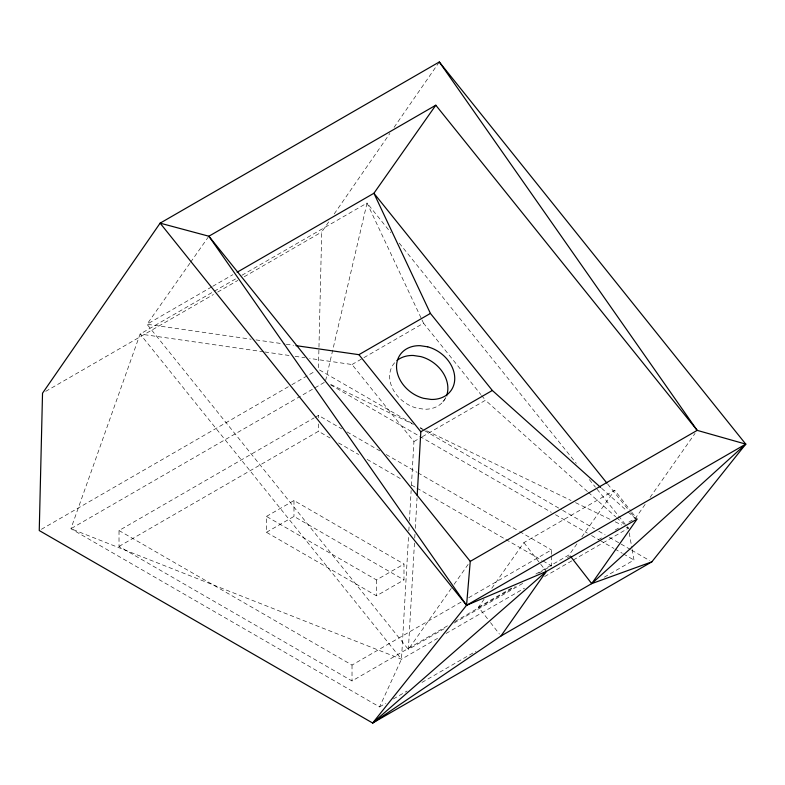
<?xml version="1.0" encoding="UTF-8"?>
<svg xmlns="http://www.w3.org/2000/svg" width="785" height="785" viewBox="0 0 785 785"><rect width="100%" height="100%" fill="white"/><g stroke="black" fill="none" stroke-linecap="round" stroke-linejoin="round"><path stroke-width="0.59" stroke-dasharray="3.92 2.94" d="M328.67 221.949L321.713 232.007L318.435 369.352L411.87 423.301M235.549 278.95L140.113 334.047L70.905 528.727L379.557 706.922L401.488 659.204L408.553 535.704M408.838 530.817L409.113 525.921M409.397 521.034L411.144 490.468M411.428 485.572L413.94 441.553L352.014 364.515L309.633 358.421M414.46 543.034L408.367 649.421L446.537 627.382M414.735 538.147L415.02 533.25M415.304 528.364L417.051 497.788M325.608 380.637L367.037 203.04L390.793 232.595M334.233 213.903L389.9 133.411M394.07 127.366L438.609 62.977M189.892 263.24L146.991 324.264L408.367 649.421L451.267 588.387M190.598 262.239L208.172 237.217M442.858 401.959L446.989 396.091M454.073 584.383L468.145 564.376M487.485 618.717L478.507 607.178L484.09 599.24M491.773 588.308L523.889 542.612L614.655 490.213L631.12 511.359M576.955 543.848L569.272 554.779L535.498 574.277M581.842 536.901L614.655 490.213M645.133 504.402L635.291 518.414L626.803 523.31M650.058 497.396L695.068 433.369M211.675 286.917L146.991 324.264L251.141 339.208M212.735 286.309L232.88 274.681M241.908 275.28L367.037 203.04L421.466 318.798M45.716 391.352L213.441 294.522M217.68 292.069L237.855 280.422M244.223 276.752L321.713 232.007M41.369 529.316L290.833 385.288M291.892 384.679L315.246 371.197M352.014 364.515L423.537 323.204L480.871 394.561M324.274 382.442L70.905 528.727L401.488 659.204L437.539 638.391M447.489 625.831L352.023 680.948L119.016 546.419L119.016 530.542L314.186 417.855M315.246 417.247L318.435 415.402L341.73 428.855M119.016 546.419L318.435 431.289L330.083 438.01M266.468 516.412L293.973 500.536L403.99 564.052L403.99 579.938L376.486 595.815L266.468 532.299L266.468 516.412L376.486 579.938L403.99 564.052M413.94 441.553L421.3 437.304M422.359 436.695L485.454 400.272L587.435 491.528M266.468 532.299L293.973 516.412L403.99 579.938M119.016 530.542L352.023 665.062L461.276 601.987M468.704 597.699L551.443 549.932L551.443 554.818M478.507 607.178L512.281 587.68M454.917 621.543L515.372 586.64M538.716 573.158L551.443 565.818L551.443 556.045M453.965 623.094L523.948 582.696M567.427 557.595L570.607 555.751M598.17 539.835L602.419 537.391M615.136 530.042L619.385 527.589M446.027 633.495L524.498 588.191M544.643 576.553L572.206 560.637M573.266 560.029L628.412 528.197L596.217 488.142M379.557 706.922L385.916 703.252M393.334 698.964L407.121 691.006M421.957 682.44L476.024 651.226M604.303 577.171L633.986 560.029L632.121 549.421M255.988 339.905L285.053 344.075M286.26 344.242L293.531 345.292M263.623 351.808L140.113 334.047L401.488 659.204M264.83 351.974L289.047 355.458M295.101 356.331L304.786 357.724M330.838 384.493L413.499 424.41M420.112 427.599L422.32 428.669M426.726 430.798L571.097 500.516M575.513 502.645L610.779 519.68M615.185 521.809L621.798 524.998M626.204 527.128L628.412 528.197L624.772 524.929M420.367 428.208L423.547 430.043M424.616 430.661L561.579 509.74M562.649 510.348L594.5 528.737M598.749 531.19L605.117 534.87M609.366 537.323L619.983 543.456M621.043 544.064L630.6 549.578M631.66 550.197L649.715 560.618M330.632 384.895L418.67 435.724M419.73 436.332L551.247 512.262M555.495 514.715L587.317 533.084M591.556 535.537L598.984 539.825M600.044 540.433L613.831 548.391M614.89 549.009L622.319 553.297M623.378 553.906L633.986 560.029M347.029 431.917L379.861 450.875M386.22 454.544L416.933 472.276M417.993 472.884L518.61 530.974M519.67 531.592L551.443 549.932M338.551 442.907L358.676 454.525M367.154 459.411L401.047 478.987M411.634 485.101L415.873 487.544M416.933 488.152L504.843 538.912M505.903 539.521L541.905 560.313M542.965 560.922L551.443 565.818M601.604 488.26L627.097 511.074M628 511.889L635.291 518.414L630.689 512.693M588.348 492.342L615.666 516.785M616.578 517.6L623.859 524.115M607.688 484.08L627.617 508.876M399.231 243.085L576.288 463.356M589.319 479.566L595.452 487.191M481.637 395.512L485.454 400.272M631.866 512.32L637.106 519.052M523.889 542.612L546.331 571.451M490.478 622.564L499.456 634.094M421.977 319.897L423.537 323.204M629.236 532.907L631.915 548.234M376.486 579.938L376.486 595.815M352.023 665.062L352.023 680.948M318.435 415.402L318.435 417.846M318.435 423.959L318.435 431.289M293.973 500.536L293.973 516.412M445.831 397.504A31.115 24.541 35.1 0 1 424.263 409.23L416.678 408.102A31.115 24.541 35.1 0 1 394.659 362.739"/><path stroke-width="1.18" d="M417.188 495.345L420.829 431.75L358.922 354.673L295.955 345.635M500.948 636.017L546.331 571.451L466.565 605.304L160.12 223.156L208.879 236.226L470.254 561.373L466.565 605.304L372.659 723.024L39.25 530.542L42.527 393.197L160.12 223.156L439.296 61.976L745.75 444.114L651.835 561.844L372.659 723.024L546.331 571.451L637.106 519.052L591.713 583.618L500.948 636.017L372.659 723.024M570.773 556.702L591.713 583.618L745.75 444.114L697.178 430.366L435.803 105.21L373.915 193.257L237.119 272.228M435.803 105.21L208.879 236.226L466.565 605.304L745.75 444.114M358.922 354.673L430.415 313.421L492.342 390.469L600.692 487.446M420.829 431.75L492.342 390.469M470.254 561.373L697.178 430.366L439.296 61.976M591.713 583.618L651.835 561.844M606.923 483.128L373.915 193.257L430.415 313.421M396.994 360.501A31.115 24.541 35.1 0 1 413.263 355.468L420.848 356.606A31.115 24.541 35.1 0 1 446.655 395.522M427.717 346.823L420.132 345.685A31.115 24.541 35.1 0 0 396.582 368.214A31.115 24.541 35.1 0 0 423.547 398.319L431.142 399.447A31.115 24.541 35.1 0 0 454.692 376.918A31.115 24.541 35.1 0 0 427.717 346.823"/></g></svg>
